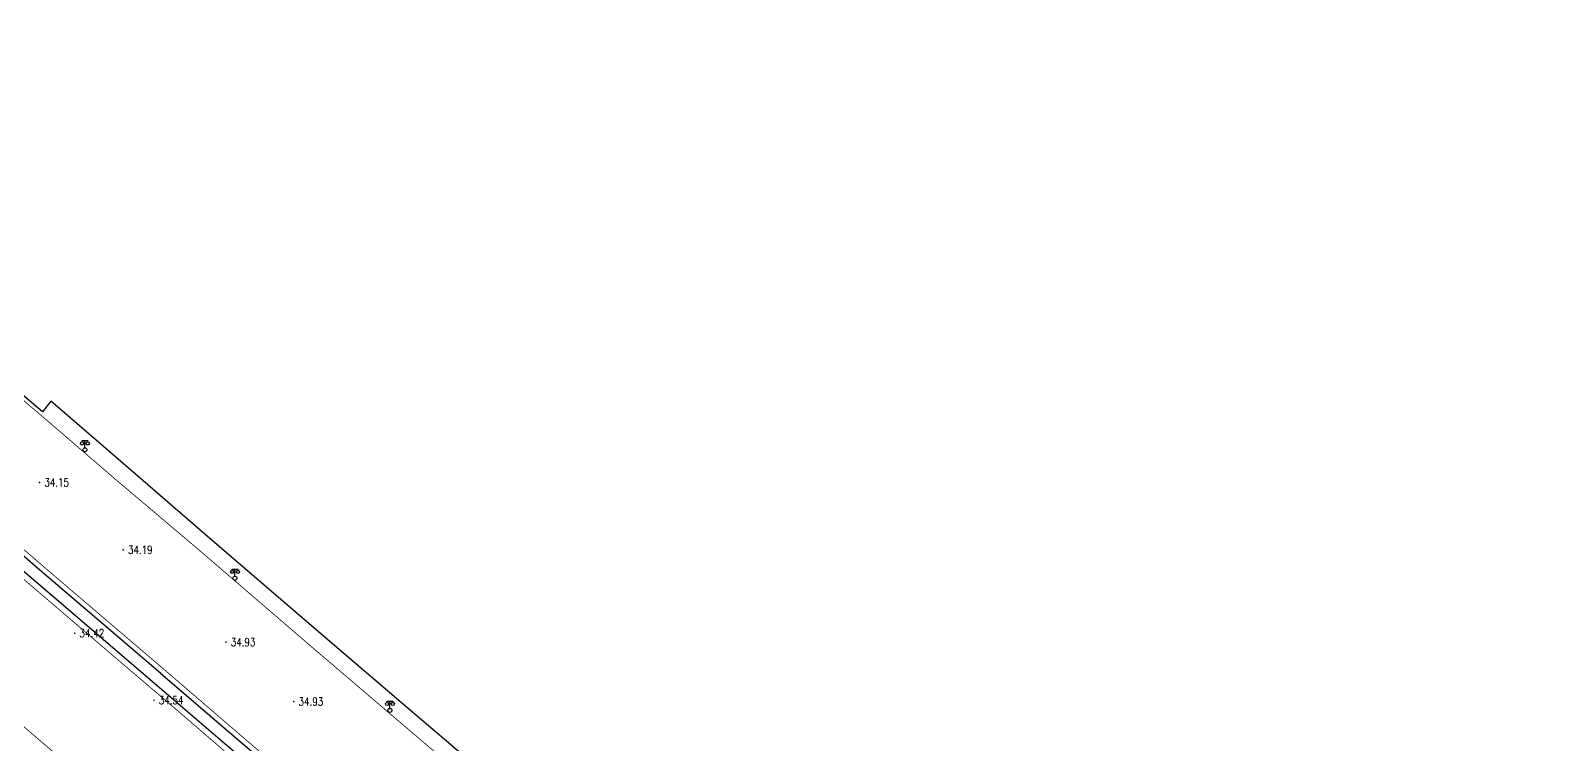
# Model space of a CAD drawing. Extents: x 404846 to 408477, y 3390929 to 3392894.
# Drawn here: x 408026.5 to 408216.8, y 3391341.8 to 3391431 of the extents above; entities that cross this region are included whole.
import ezdxf
from ezdxf.enums import TextEntityAlignment as Align

# ---------------------------------------------------------------- set-up
doc = ezdxf.new("R2010")
doc.units = 0
doc.header["$LTSCALE"] = 0.5
doc.layers.get('0').update_dxf_attribs({"linetype": 'CONTINUOUS'})
doc.layers.add('ASSIST', color=7, linetype='CONTINUOUS', plot=False)
for name, color, linetype in [('DLDW', 11, 'CONTINUOUS'), ('DLSS', 4, 'CONTINUOUS'), ('GCD', 1, 'CONTINUOUS')]:
    doc.layers.add(name, color=color, linetype=linetype)
doc.styles.add('HZ', font='rs.shx', dxfattribs={"width": 0.8, "bigfont": 'hztxt.shx'})

# ---------------------------------------------------------------- blocks, each defined once
blk = doc.blocks.new('gc097')
for p, q in [((-0.7, 2), (-0.7, 2.3)), ((-0.7, 2.3), (0.7, 2.3)), ((0, 0.5), (0, 2.3)), ((0.7, 2.3), (0.7, 2))]:
    blk.add_line(p, q)
for centre, radius in [((-0.7, 1.6), 0.4), ((0, 0), 0.5), ((0.73, 1.6), 0.4)]:
    blk.add_circle(centre, radius)
blk = doc.blocks.new('GC200')
at = {"linetype": 'Continuous', "const_width": 0.2, "flags": 128}
blk.add_lwpolyline([(-0.1, 0, 1), (0.1, 0, 1)], format="xyb", close=True, dxfattribs=at)

msp = doc.modelspace()

# ---------------------------------------------------------------- linework, layer by layer
at = {"layer": 'ASSIST', "linetype": 'Continuous', "flags": 128}
for points, elevation in [([(408216.83, 3391223.904), (408202.17, 3391236.51), (408177.95, 3391257.152), (408170.644, 3391263.434), (408152.232, 3391279.161), (408140.411, 3391289.364), (408135.415, 3391293.559), (408114.302, 3391311.669), (408097.077, 3391326.426), (408084.423, 3391337.196), (408074.003, 3391346.058), (408062.798, 3391355.617), (408048.921, 3391367.542), (408038.382, 3391376.635), (408029.584, 3391384.205), (408029.047, 3391384.66), (408027.99, 3391383.346), (408012.423, 3391396.541)], 33.577), ([(408018.632, 3391371.381), (408027.382, 3391363.852), (408027.384, 3391363.85), (408042.774, 3391350.719), (408042.769, 3391350.716), (408051.891, 3391342.878), (408063.129, 3391333.291), (408073.574, 3391324.441), (408086.195, 3391313.682), (408103.395, 3391298.946), (408124.572, 3391280.782), (408129.595, 3391276.496), (408141.282, 3391266.409), (408159.707, 3391250.672), (408166.993, 3391244.408), (408191.232, 3391223.732), (408205.864, 3391211.151)], 33.577), ([(408208.085, 3391207.379), (408199.029, 3391215.099), (408187.11, 3391225.299), (408171.944, 3391238.28), (408171.945, 3391238.279), (408154.776, 3391253.051), (408139.799, 3391265.78), (408129.648, 3391274.513), (408115.545, 3391286.561), (408104.041, 3391296.413), (408090.182, 3391308.273), (408079.939, 3391316.949), (408065.672, 3391329.172), (408052.827, 3391340.126), (408045.268, 3391346.641), (408045.269, 3391346.648), (408037.347, 3391353.394), (408037.348, 3391353.393), (408020.764, 3391367.559)], 33.662)]:
    msp.add_lwpolyline(points, dxfattribs=dict(at, elevation=elevation))
at = {"layer": 'DLSS', "linetype": 'Continuous', "const_width": 0.1, "flags": 128}
for points, elevation in [([(407727.188, 3391639.712), (407748.892, 3391621.339), (407767.42, 3391605.52), (407802.983, 3391575.021), (407826.197, 3391555.148), (407849.256, 3391535.462), (407869.909, 3391517.754), (407889.456, 3391501.081), (407905.052, 3391487.757), (407924.473, 3391471.236), (407938.397, 3391459.352), (407958.261, 3391442.346), (407969.972, 3391432.386), (407986.849, 3391417.879), (407999.2, 3391407.279), (408012.137, 3391396.205), (408028.203, 3391382.588), (408036.994, 3391375.023)], 31.493), ([(407950.897, 3391426.272), (407961.225, 3391417.484), (407975.966, 3391404.945), (407988.495, 3391394.229), (408005.556, 3391379.594), (408020.296, 3391367.011), (408036.88, 3391352.845)], 33.664), ([(407960.79, 3391421.591), (407977.647, 3391407.142), (407990.018, 3391396.552), (408002.982, 3391385.456), (408019.033, 3391371.851), (408027.785, 3391364.32)], 33.81), ([(408027.629, 3391342.342), (408011.153, 3391356.452), (407996.43, 3391368.992), (407979.226, 3391383.672), (407966.818, 3391394.381), (407952.106, 3391407.03)], 33.577), ([(408036.994, 3391375.023), (408047.633, 3391366.03), (408061.506, 3391354.108), (408072.715, 3391344.546), (408083.136, 3391335.683)], 34.766), ([(408027.785, 3391364.32), (408043.175, 3391351.189)], 34.61), ([(408036.88, 3391352.845), (408044.801, 3391346.099)], 34.764), ([(408043.175, 3391351.189), (408052.296, 3391343.351), (408063.533, 3391333.765), (408073.962, 3391324.896)], 35.01), ([(408044.801, 3391346.099), (408052.362, 3391339.583), (408065.208, 3391328.628), (408079.474, 3391316.405)], 35.316), ([(408027.629, 3391342.342), (408041.417, 3391330.565), (408043.279, 3391328.988), (408056.141, 3391318.021), (408070.394, 3391305.808)], 35.108)]:
    msp.add_lwpolyline(points, dxfattribs=dict(at, elevation=elevation))

# ---------------------------------------------------------------- block references
at = {"layer": 'DLDW', "linetype": 'Continuous', "xscale": 0.5, "yscale": 0.5}
for p in [(408033.297, 3391378.599, 34.561), (408052.057, 3391362.566, 35.525), (408071.416, 3391346.06, 35.525)]:
    msp.add_blockref('gc097', p, dxfattribs=at)
at = {"layer": 'GCD', "linetype": 'Continuous'}
ref = msp.add_blockref('GC200', (408027.63, 3391374.523, 34.152), dxfattribs=dict(at, xscale=0.5, yscale=0.5, zscale=0.5))
ref.add_attrib('height', '34.15', dxfattribs={"linetype": 'Continuous', "height": 1, "style": 'HZ', "width": 0.8}).set_placement((408028.23, 3391374.523, 34.152), align=Align.MIDDLE_LEFT)
ref = msp.add_blockref('GC200', (408038.083, 3391366.112, 34.192), dxfattribs=dict(at, xscale=0.5, yscale=0.5, zscale=0.5))
ref.add_attrib('height', '34.19', dxfattribs={"linetype": 'Continuous', "height": 1, "style": 'HZ', "width": 0.8}).set_placement((408038.683, 3391366.112, 34.192), align=Align.MIDDLE_LEFT)
ref = msp.add_blockref('GC200', (408032.028, 3391355.697, 34.424), dxfattribs=dict(at, xscale=0.5, yscale=0.5, zscale=0.5))
ref.add_attrib('height', '34.42', dxfattribs={"linetype": 'Continuous', "height": 1, "style": 'HZ', "width": 0.8}).set_placement((408032.628, 3391355.697, 34.424), align=Align.MIDDLE_LEFT)
ref = msp.add_blockref('GC200', (408050.925, 3391354.578, 34.928), dxfattribs=dict(at, xscale=0.5, yscale=0.5, zscale=0.5))
ref.add_attrib('height', '34.93', dxfattribs={"linetype": 'Continuous', "height": 1, "style": 'HZ', "width": 0.8}).set_placement((408051.525, 3391354.578, 34.928), align=Align.MIDDLE_LEFT)
ref = msp.add_blockref('GC200', (408041.939, 3391347.337, 34.544), dxfattribs=dict(at, xscale=0.5, yscale=0.5, zscale=0.5))
ref.add_attrib('height', '34.54', dxfattribs={"linetype": 'Continuous', "height": 1, "style": 'HZ', "width": 0.8}).set_placement((408042.539, 3391347.337, 34.544), align=Align.MIDDLE_LEFT)
ref = msp.add_blockref('GC200', (408059.399, 3391347.159, 34.928), dxfattribs=dict(at, xscale=0.5, yscale=0.5, zscale=0.5))
ref.add_attrib('height', '34.93', dxfattribs={"linetype": 'Continuous', "height": 1, "style": 'HZ', "width": 0.8}).set_placement((408059.999, 3391347.159, 34.928), align=Align.MIDDLE_LEFT)

doc.saveas('drawing.dxf')
